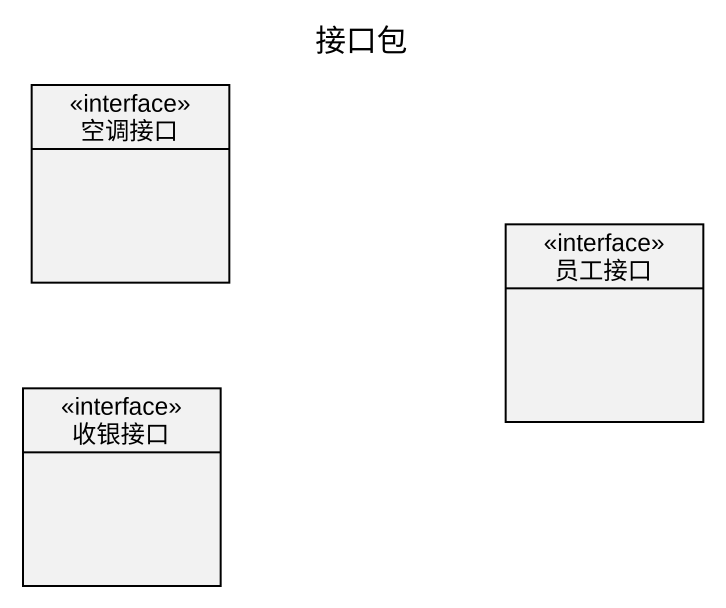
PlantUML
@startuml
title 接口包
hide circle
hide empty members
interface 空调接口
interface 员工接口
interface 收银接口
@enduml
